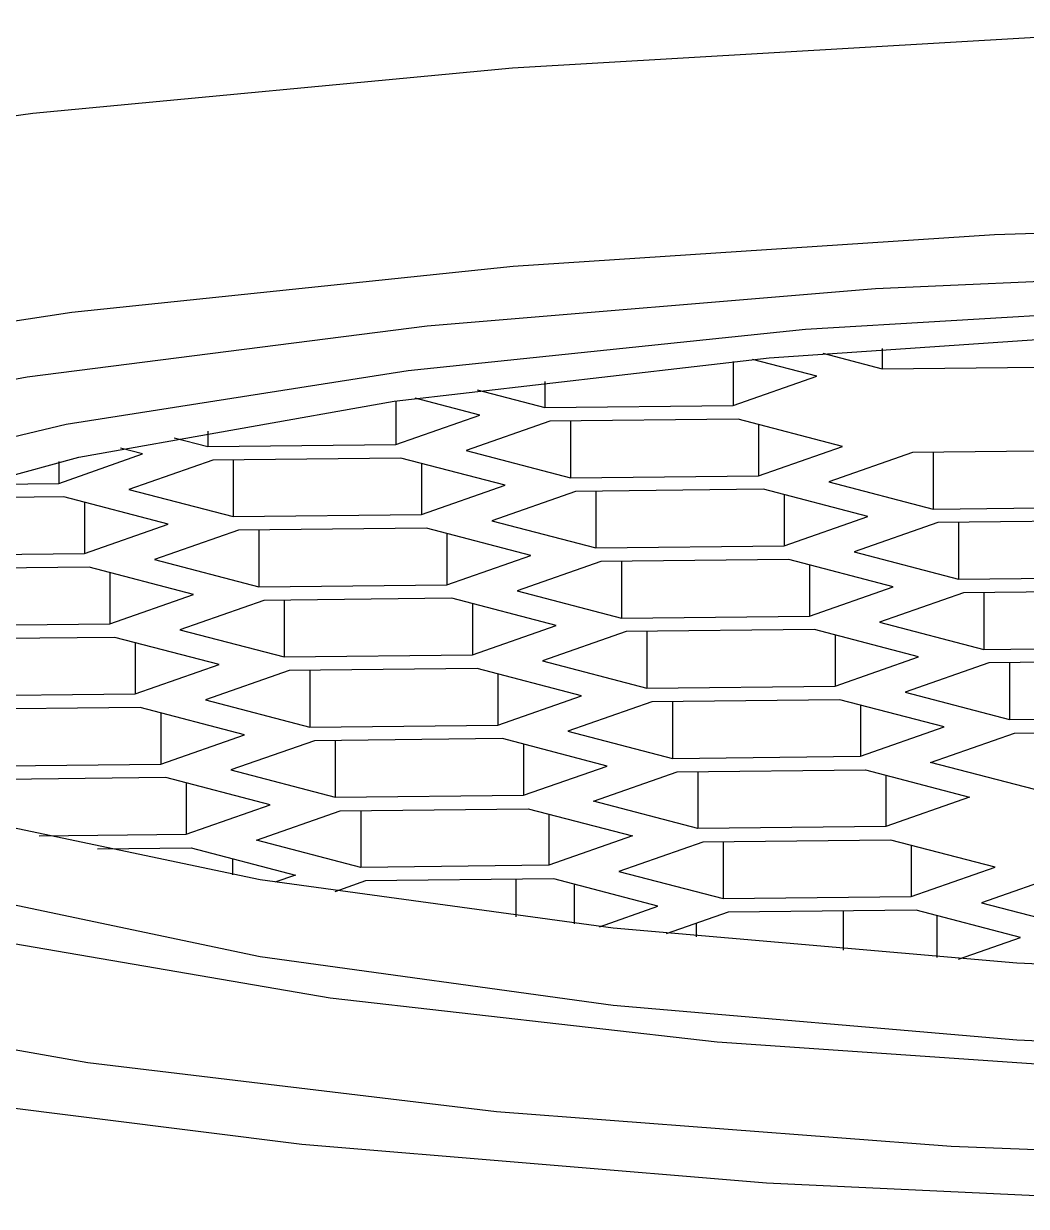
# Model space of a CAD drawing. Extents: x 14808 to 20058, y -13198 to -11680.
# Drawn here: x 19305.225 to 19306.185, y -12034.166 to -12033.034 of the extents above; entities that cross this region are included whole.
import ezdxf

# ---------------------------------------------------------------- set-up
doc = ezdxf.new("R2010")
doc.units = 0
doc.header["$LTSCALE"] = 7
doc.header["$MEASUREMENT"] = 0
doc.layers.add('Layer 5', color=7, linetype='CONTINUOUS')

# ---------------------------------------------------------------- blocks, each defined once
blk = doc.blocks.new('block 97')
at = {"layer": 'Layer 5', "color": 9, "lineweight": 25, "true_color": 0xc4c4c4}
blk.add_lwpolyline([(111.4468, 57.0019), (110.1418, 57.2857), (108.5729, 57.5262), (106.7869, 57.715), (104.8391, 57.848), (102.7886, 57.9196), (100.6974, 57.9286), (98.6296, 57.8742), (96.6473, 57.7584), (94.8104, 57.5841), (93.1761, 57.3574), (91.7932, 57.0852), (90.7032, 56.7752), (89.9404, 56.4369), (89.527, 56.0806), (89.4767, 55.7175), (89.7895, 55.3586), (90.0259, 55.2125)], dxfattribs=at)
blk = doc.blocks.new('block 99')
at = {"layer": 'Layer 5', "color": 9, "lineweight": 25, "true_color": 0xc4c4c4}
blk.add_lwpolyline([(100.4328, 57.1817), (98.4932, 57.1197), (96.6494, 56.9984), (94.9592, 56.822), (93.4785, 56.596), (92.2535, 56.3273), (91.3247, 56.0255), (90.7211, 55.6996), (90.462, 55.3599), (90.5571, 55.0175), (91.0015, 54.684), (91.7822, 54.3698), (92.8736, 54.0846), (94.2413, 53.8379), (95.8405, 53.6374), (97.6195, 53.4899), (99.5219, 53.3997)], dxfattribs=at)
blk = doc.blocks.new('block 100')
at = {"layer": 'Layer 5', "color": 9, "lineweight": 25, "true_color": 0xc4c4c4}
blk.add_lwpolyline([(99.8775, 56.995), (98.0371, 56.9123), (96.32, 56.7704), (94.789, 56.5747), (93.4978, 56.3321), (92.4953, 56.0517), (91.8152, 55.7437), (91.4845, 55.4185), (91.5134, 55.0885), (91.9021, 54.7653), (92.6359, 54.4608), (93.688, 54.1858), (95.0206, 53.9502), (96.586, 53.7628), (98.3272, 53.6305), (100.1813, 53.5575)], dxfattribs=at)
blk = doc.blocks.new('block 101')
at = {"layer": 'Layer 5', "color": 9, "lineweight": 25, "true_color": 0xc4c4c4}
blk.add_lwpolyline([(108.7403, 56.2198), (107.6158, 56.4568), (106.2399, 56.6505), (104.6675, 56.7917), (102.9636, 56.8751), (101.1976, 56.8971), (99.442, 56.8572), (97.7691, 56.7566), (96.247, 56.5995), (94.9379, 56.3928), (93.8954, 56.144), (93.1623, 55.8643), (92.866, 55.6707)], dxfattribs=at)
blk = doc.blocks.new('block 102')
at = {"layer": 'Layer 5', "color": 9, "lineweight": 25, "true_color": 0xc4c4c4}
blk.add_lwpolyline([(92.9383, 55.0285), (93.0493, 54.9548), (93.7128, 54.6702), (94.6926, 54.4139), (95.9494, 54.1976), (97.4314, 54.0294), (99.0782, 53.9164), (100.8214, 53.8634), (102.5915, 53.8723), (104.3147, 53.9426), (105.9201, 54.0722), (107.3437, 54.2547), (108.5253, 54.4842), (109.4176, 54.7495), (109.6112, 54.8294)], dxfattribs=at)
blk = doc.blocks.new('block 104')
at = {"layer": 'Layer 5', "color": 9, "lineweight": 25, "true_color": 0xc4c4c4}
for points in [[(94.5817, 54.5855), (93.7824, 54.8507), (93.3187, 55.1394), (93.2098, 55.4385), (93.4613, 55.7348), (94.0628, 56.0152), (94.9868, 56.2681), (96.1933, 56.4823), (97.6299, 56.6484), (99.2332, 56.7586)], [(100.2481, 53.9612), (98.578, 54.0356), (97.0332, 54.1686), (95.6813, 54.3546), (94.5817, 54.5855)]]:
    blk.add_lwpolyline(points, dxfattribs=at)
blk = doc.blocks.new('block 106')
at = {"layer": 'Layer 5', "color": 9, "lineweight": 25, "true_color": 0xc4c4c4}
blk.add_lwpolyline([(109.6574, 55.5239), (109.4438, 55.3179), (108.843, 55.0375), (107.919, 54.7846), (106.7125, 54.5703), (105.2759, 54.4043), (103.6726, 54.294), (101.9721, 54.2444), (100.2481, 54.2568), (98.578, 54.3312), (97.0332, 54.4642), (95.6813, 54.6502), (94.5817, 54.8811)], dxfattribs=at)
blk = doc.blocks.new('block 146')
at = {"layer": 'Layer 5', "color": 9, "lineweight": 25, "true_color": 0xc4c4c4}
blk.add_lwpolyline([(98.3554, 54.3464), (98.5924, 54.4291)], dxfattribs=at)
blk = doc.blocks.new('block 147')
at = {"layer": 'Layer 5', "color": 9, "lineweight": 25, "true_color": 0xc4c4c4}
blk.add_lwpolyline([(98.5924, 54.4291), (98.1935, 54.5338)], dxfattribs=at)
blk = doc.blocks.new('block 148')
at = {"layer": 'Layer 5', "color": 9, "lineweight": 25, "true_color": 0xc4c4c4}
blk.add_lwpolyline([(98.1935, 54.5338), (97.4728, 54.5255)], dxfattribs=at)
blk = doc.blocks.new('block 149')
at = {"layer": 'Layer 5', "color": 9, "lineweight": 25, "true_color": 0xc4c4c4}
blk.add_lwpolyline([(97.4728, 54.5255), (97.2358, 54.4428)], dxfattribs=at)
blk = doc.blocks.new('block 150')
at = {"layer": 'Layer 5', "color": 9, "lineweight": 25, "true_color": 0xc4c4c4}
blk.add_lwpolyline([(96.9801, 54.4704), (97.2041, 54.549)], dxfattribs=at)
blk = doc.blocks.new('block 151')
at = {"layer": 'Layer 5', "color": 9, "lineweight": 25, "true_color": 0xc4c4c4}
blk.add_lwpolyline([(97.2041, 54.549), (96.8051, 54.653)], dxfattribs=at)
blk = doc.blocks.new('block 152')
at = {"layer": 'Layer 5', "color": 9, "lineweight": 25, "true_color": 0xc4c4c4}
blk.add_lwpolyline([(96.8051, 54.653), (96.0844, 54.6454)], dxfattribs=at)
blk = doc.blocks.new('block 153')
at = {"layer": 'Layer 5', "color": 9, "lineweight": 25, "true_color": 0xc4c4c4}
blk.add_lwpolyline([(96.0844, 54.6454), (95.9666, 54.6041)], dxfattribs=at)
blk = doc.blocks.new('block 154')
at = {"layer": 'Layer 5', "color": 9, "lineweight": 25, "true_color": 0xc4c4c4}
blk.add_lwpolyline([(95.8157, 54.6682), (95.7371, 54.6406)], dxfattribs=at)
blk = doc.blocks.new('block 155')
at = {"layer": 'Layer 5', "color": 9, "lineweight": 25, "true_color": 0xc4c4c4}
blk.add_lwpolyline([(95.4161, 54.7729), (95.8157, 54.6682)], dxfattribs=at)
blk = doc.blocks.new('block 156')
at = {"layer": 'Layer 5', "color": 9, "lineweight": 25, "true_color": 0xc4c4c4}
blk.add_lwpolyline([(95.0578, 54.7687), (95.4161, 54.7729)], dxfattribs=at)
blk = doc.blocks.new('block 180')
at = {"layer": 'Layer 5', "color": 9, "lineweight": 25, "true_color": 0xc4c4c4}
blk.add_lwpolyline([(98.569, 55.2118), (99.289, 55.2194)], dxfattribs=at)
blk = doc.blocks.new('block 181')
at = {"layer": 'Layer 5', "color": 9, "lineweight": 25, "true_color": 0xc4c4c4}
blk.add_lwpolyline([(98.2479, 55.0995), (98.569, 55.2118)], dxfattribs=at)
blk = doc.blocks.new('block 182')
at = {"layer": 'Layer 5', "color": 9, "lineweight": 25, "true_color": 0xc4c4c4}
blk.add_lwpolyline([(98.6476, 54.9954), (98.2479, 55.0995)], dxfattribs=at)
blk = doc.blocks.new('block 183')
at = {"layer": 'Layer 5', "color": 9, "lineweight": 25, "true_color": 0xc4c4c4}
blk.add_lwpolyline([(97.4542, 54.5779), (98.1742, 54.5855)], dxfattribs=at)
blk = doc.blocks.new('block 184')
at = {"layer": 'Layer 5', "color": 9, "lineweight": 25, "true_color": 0xc4c4c4}
blk.add_lwpolyline([(98.1742, 54.5855), (98.4953, 54.6978)], dxfattribs=at)
blk = doc.blocks.new('block 185')
at = {"layer": 'Layer 5', "color": 9, "lineweight": 25, "true_color": 0xc4c4c4}
blk.add_lwpolyline([(98.4953, 54.6978), (98.0956, 54.8018)], dxfattribs=at)
blk = doc.blocks.new('block 186')
at = {"layer": 'Layer 5', "color": 9, "lineweight": 25, "true_color": 0xc4c4c4}
blk.add_lwpolyline([(98.0956, 54.8018), (97.3756, 54.7942)], dxfattribs=at)
blk = doc.blocks.new('block 187')
at = {"layer": 'Layer 5', "color": 9, "lineweight": 25, "true_color": 0xc4c4c4}
blk.add_lwpolyline([(97.3756, 54.7942), (97.0545, 54.6819)], dxfattribs=at)
blk = doc.blocks.new('block 188')
at = {"layer": 'Layer 5', "color": 9, "lineweight": 25, "true_color": 0xc4c4c4}
blk.add_lwpolyline([(97.0545, 54.6819), (97.4542, 54.5779)], dxfattribs=at)
blk = doc.blocks.new('block 189')
at = {"layer": 'Layer 5', "color": 9, "lineweight": 25, "true_color": 0xc4c4c4}
blk.add_lwpolyline([(98.764, 54.6744), (98.4429, 54.562)], dxfattribs=at)
blk = doc.blocks.new('block 190')
at = {"layer": 'Layer 5', "color": 9, "lineweight": 25, "true_color": 0xc4c4c4}
blk.add_lwpolyline([(98.4429, 54.562), (98.8425, 54.458)], dxfattribs=at)
blk = doc.blocks.new('block 373')
at = {"layer": 'Layer 5', "color": 9, "lineweight": 25, "true_color": 0xc4c4c4}
blk.add_lwpolyline([(96.9574, 54.9507), (97.2778, 55.063)], dxfattribs=at)
blk = doc.blocks.new('block 374')
at = {"layer": 'Layer 5', "color": 9, "lineweight": 25, "true_color": 0xc4c4c4}
blk.add_lwpolyline([(97.3563, 54.8459), (96.9574, 54.9507)], dxfattribs=at)
blk = doc.blocks.new('block 375')
at = {"layer": 'Layer 5', "color": 9, "lineweight": 25, "true_color": 0xc4c4c4}
blk.add_lwpolyline([(98.077, 54.8542), (97.3563, 54.8459)], dxfattribs=at)
blk = doc.blocks.new('block 376')
at = {"layer": 'Layer 5', "color": 9, "lineweight": 25, "true_color": 0xc4c4c4}
blk.add_lwpolyline([(98.3974, 54.9665), (98.077, 54.8542)], dxfattribs=at)
blk = doc.blocks.new('block 377')
at = {"layer": 'Layer 5', "color": 9, "lineweight": 25, "true_color": 0xc4c4c4}
blk.add_lwpolyline([(97.9985, 55.0705), (98.3974, 54.9665)], dxfattribs=at)
blk = doc.blocks.new('block 378')
at = {"layer": 'Layer 5', "color": 9, "lineweight": 25, "true_color": 0xc4c4c4}
blk.add_lwpolyline([(97.2778, 55.063), (97.9985, 55.0705)], dxfattribs=at)
blk = doc.blocks.new('block 390')
at = {"layer": 'Layer 5', "color": 9, "lineweight": 25, "true_color": 0xc4c4c4}
blk.add_lwpolyline([(95.6662, 54.8018), (95.9873, 54.9141)], dxfattribs=at)
blk = doc.blocks.new('block 391')
at = {"layer": 'Layer 5', "color": 9, "lineweight": 25, "true_color": 0xc4c4c4}
blk.add_lwpolyline([(96.0658, 54.6971), (95.6662, 54.8018)], dxfattribs=at)
blk = doc.blocks.new('block 392')
at = {"layer": 'Layer 5', "color": 9, "lineweight": 25, "true_color": 0xc4c4c4}
blk.add_lwpolyline([(96.7858, 54.7054), (96.0658, 54.6971)], dxfattribs=at)
blk = doc.blocks.new('block 393')
at = {"layer": 'Layer 5', "color": 9, "lineweight": 25, "true_color": 0xc4c4c4}
blk.add_lwpolyline([(97.1069, 54.8177), (96.7858, 54.7054)], dxfattribs=at)
blk = doc.blocks.new('block 394')
at = {"layer": 'Layer 5', "color": 9, "lineweight": 25, "true_color": 0xc4c4c4}
blk.add_lwpolyline([(96.7073, 54.9217), (97.1069, 54.8177)], dxfattribs=at)
blk = doc.blocks.new('block 395')
at = {"layer": 'Layer 5', "color": 9, "lineweight": 25, "true_color": 0xc4c4c4}
blk.add_lwpolyline([(95.9873, 54.9141), (96.7073, 54.9217)], dxfattribs=at)
blk = doc.blocks.new('block 399')
at = {"layer": 'Layer 5', "color": 9, "lineweight": 25, "true_color": 0xc4c4c4}
blk.add_lwpolyline([(95.3513, 56.3425), (95.4808, 56.3087)], dxfattribs=at)
blk = doc.blocks.new('block 400')
at = {"layer": 'Layer 5', "color": 9, "lineweight": 25, "true_color": 0xc4c4c4}
blk.add_lwpolyline([(95.4808, 56.3087), (96.2008, 56.317)], dxfattribs=at)
blk = doc.blocks.new('block 401')
at = {"layer": 'Layer 5', "color": 9, "lineweight": 25, "true_color": 0xc4c4c4}
blk.add_lwpolyline([(96.2008, 56.317), (96.5219, 56.4293)], dxfattribs=at)
blk = doc.blocks.new('block 402')
at = {"layer": 'Layer 5', "color": 9, "lineweight": 25, "true_color": 0xc4c4c4}
blk.add_lwpolyline([(96.5219, 56.4293), (96.2739, 56.4941)], dxfattribs=at)
blk = doc.blocks.new('block 403')
at = {"layer": 'Layer 5', "color": 9, "lineweight": 25, "true_color": 0xc4c4c4}
blk.add_lwpolyline([(94.5527, 56.164), (94.9096, 56.1681)], dxfattribs=at)
blk = doc.blocks.new('block 404')
at = {"layer": 'Layer 5', "color": 9, "lineweight": 25, "true_color": 0xc4c4c4}
blk.add_lwpolyline([(94.9096, 56.1681), (95.2307, 56.2805)], dxfattribs=at)
blk = doc.blocks.new('block 405')
at = {"layer": 'Layer 5', "color": 9, "lineweight": 25, "true_color": 0xc4c4c4}
blk.add_lwpolyline([(95.2307, 56.2805), (95.146, 56.3025)], dxfattribs=at)
blk = doc.blocks.new('block 420')
at = {"layer": 'Layer 5', "color": 9, "lineweight": 25, "true_color": 0xc4c4c4}
blk.add_lwpolyline([(96.7906, 56.4059), (96.4696, 56.2935)], dxfattribs=at)
blk = doc.blocks.new('block 421')
at = {"layer": 'Layer 5', "color": 9, "lineweight": 25, "true_color": 0xc4c4c4}
blk.add_lwpolyline([(96.4696, 56.2935), (96.8692, 56.1895)], dxfattribs=at)
blk = doc.blocks.new('block 422')
at = {"layer": 'Layer 5', "color": 9, "lineweight": 25, "true_color": 0xc4c4c4}
blk.add_lwpolyline([(96.8692, 56.1895), (97.5892, 56.1971)], dxfattribs=at)
blk = doc.blocks.new('block 423')
at = {"layer": 'Layer 5', "color": 9, "lineweight": 25, "true_color": 0xc4c4c4}
blk.add_lwpolyline([(97.5892, 56.1971), (97.9103, 56.3094)], dxfattribs=at)
blk = doc.blocks.new('block 424')
at = {"layer": 'Layer 5', "color": 9, "lineweight": 25, "true_color": 0xc4c4c4}
blk.add_lwpolyline([(97.9103, 56.3094), (97.5107, 56.4141)], dxfattribs=at)
blk = doc.blocks.new('block 425')
at = {"layer": 'Layer 5', "color": 9, "lineweight": 25, "true_color": 0xc4c4c4}
blk.add_lwpolyline([(97.5107, 56.4141), (96.7906, 56.4059)], dxfattribs=at)
blk = doc.blocks.new('block 426')
at = {"layer": 'Layer 5', "color": 9, "lineweight": 25, "true_color": 0xc4c4c4}
blk.add_lwpolyline([(95.4994, 56.257), (95.1783, 56.1447)], dxfattribs=at)
blk = doc.blocks.new('block 427')
at = {"layer": 'Layer 5', "color": 9, "lineweight": 25, "true_color": 0xc4c4c4}
blk.add_lwpolyline([(95.1783, 56.1447), (95.578, 56.0407)], dxfattribs=at)
blk = doc.blocks.new('block 428')
at = {"layer": 'Layer 5', "color": 9, "lineweight": 25, "true_color": 0xc4c4c4}
blk.add_lwpolyline([(95.578, 56.0407), (96.298, 56.0483)], dxfattribs=at)
blk = doc.blocks.new('block 429')
at = {"layer": 'Layer 5', "color": 9, "lineweight": 25, "true_color": 0xc4c4c4}
blk.add_lwpolyline([(96.298, 56.0483), (96.6191, 56.1606)], dxfattribs=at)
blk = doc.blocks.new('block 430')
at = {"layer": 'Layer 5', "color": 9, "lineweight": 25, "true_color": 0xc4c4c4}
blk.add_lwpolyline([(96.6191, 56.1606), (96.2194, 56.2646)], dxfattribs=at)
blk = doc.blocks.new('block 431')
at = {"layer": 'Layer 5', "color": 9, "lineweight": 25, "true_color": 0xc4c4c4}
blk.add_lwpolyline([(96.2194, 56.2646), (95.4994, 56.257)], dxfattribs=at)
blk = doc.blocks.new('block 433')
at = {"layer": 'Layer 5', "color": 9, "lineweight": 25, "true_color": 0xc4c4c4}
blk.add_lwpolyline([(94.2874, 55.8912), (95.0075, 55.8994)], dxfattribs=at)
blk = doc.blocks.new('block 434')
at = {"layer": 'Layer 5', "color": 9, "lineweight": 25, "true_color": 0xc4c4c4}
blk.add_lwpolyline([(95.0075, 55.8994), (95.3285, 56.0117)], dxfattribs=at)
blk = doc.blocks.new('block 435')
at = {"layer": 'Layer 5', "color": 9, "lineweight": 25, "true_color": 0xc4c4c4}
blk.add_lwpolyline([(95.3285, 56.0117), (94.9289, 56.1158)], dxfattribs=at)
blk = doc.blocks.new('block 436')
at = {"layer": 'Layer 5', "color": 9, "lineweight": 25, "true_color": 0xc4c4c4}
blk.add_lwpolyline([(94.9289, 56.1158), (94.3577, 56.1096)], dxfattribs=at)
blk = doc.blocks.new('block 453')
at = {"layer": 'Layer 5', "color": 9, "lineweight": 25, "true_color": 0xc4c4c4}
blk.add_lwpolyline([(96.8878, 56.1371), (96.5674, 56.0248)], dxfattribs=at)
blk = doc.blocks.new('block 454')
at = {"layer": 'Layer 5', "color": 9, "lineweight": 25, "true_color": 0xc4c4c4}
blk.add_lwpolyline([(96.5674, 56.0248), (96.9663, 55.9208)], dxfattribs=at)
blk = doc.blocks.new('block 455')
at = {"layer": 'Layer 5', "color": 9, "lineweight": 25, "true_color": 0xc4c4c4}
blk.add_lwpolyline([(96.9663, 55.9208), (97.6871, 55.9284)], dxfattribs=at)
blk = doc.blocks.new('block 456')
at = {"layer": 'Layer 5', "color": 9, "lineweight": 25, "true_color": 0xc4c4c4}
blk.add_lwpolyline([(97.6871, 55.9284), (98.0075, 56.0407)], dxfattribs=at)
blk = doc.blocks.new('block 457')
at = {"layer": 'Layer 5', "color": 9, "lineweight": 25, "true_color": 0xc4c4c4}
blk.add_lwpolyline([(98.0075, 56.0407), (97.6078, 56.1454)], dxfattribs=at)
blk = doc.blocks.new('block 458')
at = {"layer": 'Layer 5', "color": 9, "lineweight": 25, "true_color": 0xc4c4c4}
blk.add_lwpolyline([(97.6078, 56.1454), (96.8878, 56.1371)], dxfattribs=at)
blk = doc.blocks.new('block 459')
at = {"layer": 'Layer 5', "color": 9, "lineweight": 25, "true_color": 0xc4c4c4}
blk.add_lwpolyline([(95.5973, 55.9883), (95.2762, 55.876)], dxfattribs=at)
blk = doc.blocks.new('block 460')
at = {"layer": 'Layer 5', "color": 9, "lineweight": 25, "true_color": 0xc4c4c4}
blk.add_lwpolyline([(95.2762, 55.876), (95.6758, 55.772)], dxfattribs=at)
blk = doc.blocks.new('block 461')
at = {"layer": 'Layer 5', "color": 9, "lineweight": 25, "true_color": 0xc4c4c4}
blk.add_lwpolyline([(95.6758, 55.772), (96.3958, 55.7795)], dxfattribs=at)
blk = doc.blocks.new('block 462')
at = {"layer": 'Layer 5', "color": 9, "lineweight": 25, "true_color": 0xc4c4c4}
blk.add_lwpolyline([(96.3958, 55.7795), (96.7169, 55.8919)], dxfattribs=at)
blk = doc.blocks.new('block 463')
at = {"layer": 'Layer 5', "color": 9, "lineweight": 25, "true_color": 0xc4c4c4}
blk.add_lwpolyline([(96.7169, 55.8919), (96.3173, 55.9959)], dxfattribs=at)
blk = doc.blocks.new('block 464')
at = {"layer": 'Layer 5', "color": 9, "lineweight": 25, "true_color": 0xc4c4c4}
blk.add_lwpolyline([(96.3173, 55.9959), (95.5973, 55.9883)], dxfattribs=at)
blk = doc.blocks.new('block 467')
at = {"layer": 'Layer 5', "color": 9, "lineweight": 25, "true_color": 0xc4c4c4}
blk.add_lwpolyline([(94.3846, 55.6224), (95.1046, 55.6307)], dxfattribs=at)
blk = doc.blocks.new('block 468')
at = {"layer": 'Layer 5', "color": 9, "lineweight": 25, "true_color": 0xc4c4c4}
blk.add_lwpolyline([(95.1046, 55.6307), (95.4257, 55.743)], dxfattribs=at)
blk = doc.blocks.new('block 469')
at = {"layer": 'Layer 5', "color": 9, "lineweight": 25, "true_color": 0xc4c4c4}
blk.add_lwpolyline([(95.4257, 55.743), (95.0261, 55.8471)], dxfattribs=at)
blk = doc.blocks.new('block 470')
at = {"layer": 'Layer 5', "color": 9, "lineweight": 25, "true_color": 0xc4c4c4}
blk.add_lwpolyline([(95.0261, 55.8471), (94.306, 55.8395)], dxfattribs=at)
blk = doc.blocks.new('block 499')
at = {"layer": 'Layer 5', "color": 9, "lineweight": 25, "true_color": 0xc4c4c4}
blk.add_lwpolyline([(98.2762, 56.0179), (97.9558, 55.9056)], dxfattribs=at)
blk = doc.blocks.new('block 500')
at = {"layer": 'Layer 5', "color": 9, "lineweight": 25, "true_color": 0xc4c4c4}
blk.add_lwpolyline([(97.9558, 55.9056), (98.3547, 55.8009)], dxfattribs=at)
blk = doc.blocks.new('block 501')
at = {"layer": 'Layer 5', "color": 9, "lineweight": 25, "true_color": 0xc4c4c4}
blk.add_lwpolyline([(98.3547, 55.8009), (99.0754, 55.8092)], dxfattribs=at)
blk = doc.blocks.new('block 504')
at = {"layer": 'Layer 5', "color": 9, "lineweight": 25, "true_color": 0xc4c4c4}
blk.add_lwpolyline([(98.9969, 56.0255), (98.2762, 56.0179)], dxfattribs=at)
blk = doc.blocks.new('block 505')
at = {"layer": 'Layer 5', "color": 9, "lineweight": 25, "true_color": 0xc4c4c4}
blk.add_lwpolyline([(96.9856, 55.8684), (96.6646, 55.7561)], dxfattribs=at)
blk = doc.blocks.new('block 506')
at = {"layer": 'Layer 5', "color": 9, "lineweight": 25, "true_color": 0xc4c4c4}
blk.add_lwpolyline([(96.6646, 55.7561), (97.0642, 55.6521)], dxfattribs=at)
blk = doc.blocks.new('block 507')
at = {"layer": 'Layer 5', "color": 9, "lineweight": 25, "true_color": 0xc4c4c4}
blk.add_lwpolyline([(97.0642, 55.6521), (97.7842, 55.6597)], dxfattribs=at)
blk = doc.blocks.new('block 508')
at = {"layer": 'Layer 5', "color": 9, "lineweight": 25, "true_color": 0xc4c4c4}
blk.add_lwpolyline([(97.7842, 55.6597), (98.1053, 55.772)], dxfattribs=at)
blk = doc.blocks.new('block 509')
at = {"layer": 'Layer 5', "color": 9, "lineweight": 25, "true_color": 0xc4c4c4}
blk.add_lwpolyline([(98.1053, 55.772), (97.7057, 55.8767)], dxfattribs=at)
blk = doc.blocks.new('block 510')
at = {"layer": 'Layer 5', "color": 9, "lineweight": 25, "true_color": 0xc4c4c4}
blk.add_lwpolyline([(97.7057, 55.8767), (96.9856, 55.8684)], dxfattribs=at)
blk = doc.blocks.new('block 511')
at = {"layer": 'Layer 5', "color": 9, "lineweight": 25, "true_color": 0xc4c4c4}
blk.add_lwpolyline([(95.6944, 55.7196), (95.3733, 55.6073)], dxfattribs=at)
blk = doc.blocks.new('block 512')
at = {"layer": 'Layer 5', "color": 9, "lineweight": 25, "true_color": 0xc4c4c4}
blk.add_lwpolyline([(95.3733, 55.6073), (95.773, 55.5032)], dxfattribs=at)
blk = doc.blocks.new('block 513')
at = {"layer": 'Layer 5', "color": 9, "lineweight": 25, "true_color": 0xc4c4c4}
blk.add_lwpolyline([(95.773, 55.5032), (96.4937, 55.5108)], dxfattribs=at)
blk = doc.blocks.new('block 514')
at = {"layer": 'Layer 5', "color": 9, "lineweight": 25, "true_color": 0xc4c4c4}
blk.add_lwpolyline([(96.4937, 55.5108), (96.8141, 55.6231)], dxfattribs=at)
blk = doc.blocks.new('block 515')
at = {"layer": 'Layer 5', "color": 9, "lineweight": 25, "true_color": 0xc4c4c4}
blk.add_lwpolyline([(96.8141, 55.6231), (96.4144, 55.7279)], dxfattribs=at)
blk = doc.blocks.new('block 516')
at = {"layer": 'Layer 5', "color": 9, "lineweight": 25, "true_color": 0xc4c4c4}
blk.add_lwpolyline([(96.4144, 55.7279), (95.6944, 55.7196)], dxfattribs=at)
blk = doc.blocks.new('block 519')
at = {"layer": 'Layer 5', "color": 9, "lineweight": 25, "true_color": 0xc4c4c4}
blk.add_lwpolyline([(94.4824, 55.3544), (95.2025, 55.362)], dxfattribs=at)
blk = doc.blocks.new('block 520')
at = {"layer": 'Layer 5', "color": 9, "lineweight": 25, "true_color": 0xc4c4c4}
blk.add_lwpolyline([(95.2025, 55.362), (95.5235, 55.4743)], dxfattribs=at)
blk = doc.blocks.new('block 521')
at = {"layer": 'Layer 5', "color": 9, "lineweight": 25, "true_color": 0xc4c4c4}
blk.add_lwpolyline([(95.5235, 55.4743), (95.1239, 55.5783)], dxfattribs=at)
blk = doc.blocks.new('block 522')
at = {"layer": 'Layer 5', "color": 9, "lineweight": 25, "true_color": 0xc4c4c4}
blk.add_lwpolyline([(95.1239, 55.5783), (94.4039, 55.5708)], dxfattribs=at)
blk = doc.blocks.new('block 557')
at = {"layer": 'Layer 5', "color": 9, "lineweight": 25, "true_color": 0xc4c4c4}
blk.add_lwpolyline([(98.374, 55.7492), (98.0529, 55.6369)], dxfattribs=at)
blk = doc.blocks.new('block 558')
at = {"layer": 'Layer 5', "color": 9, "lineweight": 25, "true_color": 0xc4c4c4}
blk.add_lwpolyline([(98.0529, 55.6369), (98.4526, 55.5322)], dxfattribs=at)
blk = doc.blocks.new('block 559')
at = {"layer": 'Layer 5', "color": 9, "lineweight": 25, "true_color": 0xc4c4c4}
blk.add_lwpolyline([(98.4526, 55.5322), (99.1726, 55.5405)], dxfattribs=at)
blk = doc.blocks.new('block 562')
at = {"layer": 'Layer 5', "color": 9, "lineweight": 25, "true_color": 0xc4c4c4}
blk.add_lwpolyline([(99.094, 55.7568), (98.374, 55.7492)], dxfattribs=at)
blk = doc.blocks.new('block 563')
at = {"layer": 'Layer 5', "color": 9, "lineweight": 25, "true_color": 0xc4c4c4}
blk.add_lwpolyline([(97.0828, 55.6004), (96.7624, 55.4881)], dxfattribs=at)
blk = doc.blocks.new('block 564')
at = {"layer": 'Layer 5', "color": 9, "lineweight": 25, "true_color": 0xc4c4c4}
blk.add_lwpolyline([(96.7624, 55.4881), (97.1613, 55.3834)], dxfattribs=at)
blk = doc.blocks.new('block 565')
at = {"layer": 'Layer 5', "color": 9, "lineweight": 25, "true_color": 0xc4c4c4}
blk.add_lwpolyline([(97.1613, 55.3834), (97.8821, 55.3916)], dxfattribs=at)
blk = doc.blocks.new('block 566')
at = {"layer": 'Layer 5', "color": 9, "lineweight": 25, "true_color": 0xc4c4c4}
blk.add_lwpolyline([(97.8821, 55.3916), (98.2024, 55.5039)], dxfattribs=at)
blk = doc.blocks.new('block 567')
at = {"layer": 'Layer 5', "color": 9, "lineweight": 25, "true_color": 0xc4c4c4}
blk.add_lwpolyline([(98.2024, 55.5039), (97.8035, 55.608)], dxfattribs=at)
blk = doc.blocks.new('block 568')
at = {"layer": 'Layer 5', "color": 9, "lineweight": 25, "true_color": 0xc4c4c4}
blk.add_lwpolyline([(97.8035, 55.608), (97.0828, 55.6004)], dxfattribs=at)
blk = doc.blocks.new('block 569')
at = {"layer": 'Layer 5', "color": 9, "lineweight": 25, "true_color": 0xc4c4c4}
blk.add_lwpolyline([(95.7923, 55.4509), (95.4712, 55.3386)], dxfattribs=at)
blk = doc.blocks.new('block 570')
at = {"layer": 'Layer 5', "color": 9, "lineweight": 25, "true_color": 0xc4c4c4}
blk.add_lwpolyline([(95.4712, 55.3386), (95.8708, 55.2345)], dxfattribs=at)
blk = doc.blocks.new('block 571')
at = {"layer": 'Layer 5', "color": 9, "lineweight": 25, "true_color": 0xc4c4c4}
blk.add_lwpolyline([(95.8708, 55.2345), (96.5908, 55.2421)], dxfattribs=at)
blk = doc.blocks.new('block 572')
at = {"layer": 'Layer 5', "color": 9, "lineweight": 25, "true_color": 0xc4c4c4}
blk.add_lwpolyline([(96.5908, 55.2421), (96.9119, 55.3544)], dxfattribs=at)
blk = doc.blocks.new('block 573')
at = {"layer": 'Layer 5', "color": 9, "lineweight": 25, "true_color": 0xc4c4c4}
blk.add_lwpolyline([(96.9119, 55.3544), (96.5123, 55.4591)], dxfattribs=at)
blk = doc.blocks.new('block 574')
at = {"layer": 'Layer 5', "color": 9, "lineweight": 25, "true_color": 0xc4c4c4}
blk.add_lwpolyline([(96.5123, 55.4591), (95.7923, 55.4509)], dxfattribs=at)
blk = doc.blocks.new('block 577')
at = {"layer": 'Layer 5', "color": 9, "lineweight": 25, "true_color": 0xc4c4c4}
blk.add_lwpolyline([(94.5796, 55.0857), (95.3003, 55.0933)], dxfattribs=at)
blk = doc.blocks.new('block 578')
at = {"layer": 'Layer 5', "color": 9, "lineweight": 25, "true_color": 0xc4c4c4}
blk.add_lwpolyline([(95.3003, 55.0933), (95.6207, 55.2056)], dxfattribs=at)
blk = doc.blocks.new('block 579')
at = {"layer": 'Layer 5', "color": 9, "lineweight": 25, "true_color": 0xc4c4c4}
blk.add_lwpolyline([(95.6207, 55.2056), (95.2211, 55.3103)], dxfattribs=at)
blk = doc.blocks.new('block 580')
at = {"layer": 'Layer 5', "color": 9, "lineweight": 25, "true_color": 0xc4c4c4}
blk.add_lwpolyline([(95.2211, 55.3103), (94.501, 55.3021)], dxfattribs=at)
blk = doc.blocks.new('block 587')
at = {"layer": 'Layer 5', "color": 9, "lineweight": 25, "true_color": 0xc4c4c4}
blk.add_lwpolyline([(97.8125, 56.5781), (97.5665, 56.6422)], dxfattribs=at)
blk = doc.blocks.new('block 588')
at = {"layer": 'Layer 5', "color": 9, "lineweight": 25, "true_color": 0xc4c4c4}
blk.add_lwpolyline([(96.5116, 56.5257), (96.7714, 56.4582)], dxfattribs=at)
blk = doc.blocks.new('block 589')
at = {"layer": 'Layer 5', "color": 9, "lineweight": 25, "true_color": 0xc4c4c4}
blk.add_lwpolyline([(96.7714, 56.4582), (97.4921, 56.4658)], dxfattribs=at)
blk = doc.blocks.new('block 590')
at = {"layer": 'Layer 5', "color": 9, "lineweight": 25, "true_color": 0xc4c4c4}
blk.add_lwpolyline([(97.4921, 56.4658), (97.8125, 56.5781)], dxfattribs=at)
blk = doc.blocks.new('block 597')
at = {"layer": 'Layer 5', "color": 9, "lineweight": 25, "true_color": 0xc4c4c4}
blk.add_lwpolyline([(97.8359, 56.6663), (98.0626, 56.6071)], dxfattribs=at)
blk = doc.blocks.new('block 598')
at = {"layer": 'Layer 5', "color": 9, "lineweight": 25, "true_color": 0xc4c4c4}
blk.add_lwpolyline([(98.0626, 56.6071), (98.7826, 56.6146)], dxfattribs=at)
blk = doc.blocks.new('block 613')
at = {"layer": 'Layer 5', "color": 9, "lineweight": 25, "true_color": 0xc4c4c4}
blk.add_lwpolyline([(98.899, 56.2942), (98.179, 56.286)], dxfattribs=at)
blk = doc.blocks.new('block 614')
at = {"layer": 'Layer 5', "color": 9, "lineweight": 25, "true_color": 0xc4c4c4}
blk.add_lwpolyline([(98.179, 56.286), (97.8579, 56.1743)], dxfattribs=at)
blk = doc.blocks.new('block 615')
at = {"layer": 'Layer 5', "color": 9, "lineweight": 25, "true_color": 0xc4c4c4}
blk.add_lwpolyline([(97.8579, 56.1743), (98.2576, 56.0696)], dxfattribs=at)
blk = doc.blocks.new('block 616')
at = {"layer": 'Layer 5', "color": 9, "lineweight": 25, "true_color": 0xc4c4c4}
blk.add_lwpolyline([(98.2576, 56.0696), (98.9776, 56.0779)], dxfattribs=at)
blk = doc.blocks.new('block 631')
at = {"layer": 'Layer 5', "color": 9, "lineweight": 25, "true_color": 0xc4c4c4}
blk.add_lwpolyline([(98.4712, 55.4805), (98.1508, 55.3682)], dxfattribs=at)
blk = doc.blocks.new('block 632')
at = {"layer": 'Layer 5', "color": 9, "lineweight": 25, "true_color": 0xc4c4c4}
blk.add_lwpolyline([(98.1508, 55.3682), (98.5497, 55.2635)], dxfattribs=at)
blk = doc.blocks.new('block 633')
at = {"layer": 'Layer 5', "color": 9, "lineweight": 25, "true_color": 0xc4c4c4}
blk.add_lwpolyline([(98.5497, 55.2635), (99.2704, 55.2717)], dxfattribs=at)
blk = doc.blocks.new('block 636')
at = {"layer": 'Layer 5', "color": 9, "lineweight": 25, "true_color": 0xc4c4c4}
blk.add_lwpolyline([(99.1919, 55.4881), (98.4712, 55.4805)], dxfattribs=at)
blk = doc.blocks.new('block 637')
at = {"layer": 'Layer 5', "color": 9, "lineweight": 25, "true_color": 0xc4c4c4}
blk.add_lwpolyline([(97.1806, 55.3317), (96.8595, 55.2194)], dxfattribs=at)
blk = doc.blocks.new('block 638')
at = {"layer": 'Layer 5', "color": 9, "lineweight": 25, "true_color": 0xc4c4c4}
blk.add_lwpolyline([(96.8595, 55.2194), (97.2592, 55.1146)], dxfattribs=at)
blk = doc.blocks.new('block 639')
at = {"layer": 'Layer 5', "color": 9, "lineweight": 25, "true_color": 0xc4c4c4}
blk.add_lwpolyline([(97.2592, 55.1146), (97.9792, 55.1229)], dxfattribs=at)
blk = doc.blocks.new('block 640')
at = {"layer": 'Layer 5', "color": 9, "lineweight": 25, "true_color": 0xc4c4c4}
blk.add_lwpolyline([(97.9792, 55.1229), (98.3003, 55.2352)], dxfattribs=at)
blk = doc.blocks.new('block 641')
at = {"layer": 'Layer 5', "color": 9, "lineweight": 25, "true_color": 0xc4c4c4}
blk.add_lwpolyline([(98.3003, 55.2352), (97.9007, 55.3393)], dxfattribs=at)
blk = doc.blocks.new('block 642')
at = {"layer": 'Layer 5', "color": 9, "lineweight": 25, "true_color": 0xc4c4c4}
blk.add_lwpolyline([(97.9007, 55.3393), (97.1806, 55.3317)], dxfattribs=at)
blk = doc.blocks.new('block 643')
at = {"layer": 'Layer 5', "color": 9, "lineweight": 25, "true_color": 0xc4c4c4}
blk.add_lwpolyline([(95.8894, 55.1822), (95.569, 55.0705)], dxfattribs=at)
blk = doc.blocks.new('block 644')
at = {"layer": 'Layer 5', "color": 9, "lineweight": 25, "true_color": 0xc4c4c4}
blk.add_lwpolyline([(95.569, 55.0705), (95.968, 54.9658)], dxfattribs=at)
blk = doc.blocks.new('block 645')
at = {"layer": 'Layer 5', "color": 9, "lineweight": 25, "true_color": 0xc4c4c4}
blk.add_lwpolyline([(95.968, 54.9658), (96.6887, 54.9741)], dxfattribs=at)
blk = doc.blocks.new('block 646')
at = {"layer": 'Layer 5', "color": 9, "lineweight": 25, "true_color": 0xc4c4c4}
blk.add_lwpolyline([(96.6887, 54.9741), (97.0091, 55.0857)], dxfattribs=at)
blk = doc.blocks.new('block 647')
at = {"layer": 'Layer 5', "color": 9, "lineweight": 25, "true_color": 0xc4c4c4}
blk.add_lwpolyline([(97.0091, 55.0857), (96.6094, 55.1904)], dxfattribs=at)
blk = doc.blocks.new('block 648')
at = {"layer": 'Layer 5', "color": 9, "lineweight": 25, "true_color": 0xc4c4c4}
blk.add_lwpolyline([(96.6094, 55.1904), (95.8894, 55.1822)], dxfattribs=at)
blk = doc.blocks.new('block 650')
at = {"layer": 'Layer 5', "color": 9, "lineweight": 25, "true_color": 0xc4c4c4}
blk.add_lwpolyline([(94.8345, 54.8184), (95.3975, 54.8246)], dxfattribs=at)
blk = doc.blocks.new('block 651')
at = {"layer": 'Layer 5', "color": 9, "lineweight": 25, "true_color": 0xc4c4c4}
blk.add_lwpolyline([(95.3975, 54.8246), (95.7185, 54.9369)], dxfattribs=at)
blk = doc.blocks.new('block 652')
at = {"layer": 'Layer 5', "color": 9, "lineweight": 25, "true_color": 0xc4c4c4}
blk.add_lwpolyline([(95.7185, 54.9369), (95.3189, 55.0416)], dxfattribs=at)
blk = doc.blocks.new('block 653')
at = {"layer": 'Layer 5', "color": 9, "lineweight": 25, "true_color": 0xc4c4c4}
blk.add_lwpolyline([(95.3189, 55.0416), (94.5989, 55.0333)], dxfattribs=at)
blk = doc.blocks.new('block 665')
at = {"layer": 'Layer 5', "color": 9, "lineweight": 25, "true_color": 0xc4c4c4}
blk.add_lwpolyline([(98.0626, 56.6849), (98.0626, 56.6071)], dxfattribs=at)
blk = doc.blocks.new('block 672')
at = {"layer": 'Layer 5', "color": 9, "lineweight": 25, "true_color": 0xc4c4c4}
blk.add_lwpolyline([(97.4921, 56.6353), (97.4921, 56.4658)], dxfattribs=at)
blk = doc.blocks.new('block 673')
at = {"layer": 'Layer 5', "color": 9, "lineweight": 25, "true_color": 0xc4c4c4}
blk.add_lwpolyline([(96.7714, 56.5581), (96.7714, 56.4582)], dxfattribs=at)
blk = doc.blocks.new('block 680')
at = {"layer": 'Layer 5', "color": 9, "lineweight": 25, "true_color": 0xc4c4c4}
blk.add_lwpolyline([(96.2008, 56.4837), (96.2008, 56.317)], dxfattribs=at)
blk = doc.blocks.new('block 681')
at = {"layer": 'Layer 5', "color": 9, "lineweight": 25, "true_color": 0xc4c4c4}
blk.add_lwpolyline([(95.4808, 56.3673), (95.4808, 56.3087)], dxfattribs=at)
blk = doc.blocks.new('block 689')
at = {"layer": 'Layer 5', "color": 9, "lineweight": 25, "true_color": 0xc4c4c4}
blk.add_lwpolyline([(97.5892, 56.3935), (97.5892, 56.1971)], dxfattribs=at)
blk = doc.blocks.new('block 690')
at = {"layer": 'Layer 5', "color": 9, "lineweight": 25, "true_color": 0xc4c4c4}
blk.add_lwpolyline([(96.8692, 56.4065), (96.8692, 56.1895)], dxfattribs=at)
blk = doc.blocks.new('block 691')
at = {"layer": 'Layer 5', "color": 9, "lineweight": 25, "true_color": 0xc4c4c4}
blk.add_lwpolyline([(94.9096, 56.2515), (94.9096, 56.1681)], dxfattribs=at)
blk = doc.blocks.new('block 699')
at = {"layer": 'Layer 5', "color": 9, "lineweight": 25, "true_color": 0xc4c4c4}
blk.add_lwpolyline([(98.2576, 56.2873), (98.2576, 56.0696)], dxfattribs=at)
blk = doc.blocks.new('block 700')
at = {"layer": 'Layer 5', "color": 9, "lineweight": 25, "true_color": 0xc4c4c4}
blk.add_lwpolyline([(96.298, 56.2446), (96.298, 56.0483)], dxfattribs=at)
blk = doc.blocks.new('block 702')
at = {"layer": 'Layer 5', "color": 9, "lineweight": 25, "true_color": 0xc4c4c4}
blk.add_lwpolyline([(95.578, 56.2577), (95.578, 56.0407)], dxfattribs=at)
blk = doc.blocks.new('block 710')
at = {"layer": 'Layer 5', "color": 9, "lineweight": 25, "true_color": 0xc4c4c4}
blk.add_lwpolyline([(97.6871, 56.1247), (97.6871, 55.9284)], dxfattribs=at)
blk = doc.blocks.new('block 711')
at = {"layer": 'Layer 5', "color": 9, "lineweight": 25, "true_color": 0xc4c4c4}
blk.add_lwpolyline([(96.9663, 56.1385), (96.9663, 55.9208)], dxfattribs=at)
blk = doc.blocks.new('block 713')
at = {"layer": 'Layer 5', "color": 9, "lineweight": 25, "true_color": 0xc4c4c4}
blk.add_lwpolyline([(95.0075, 56.0951), (95.0075, 55.8994)], dxfattribs=at)
blk = doc.blocks.new('block 722')
at = {"layer": 'Layer 5', "color": 9, "lineweight": 25, "true_color": 0xc4c4c4}
blk.add_lwpolyline([(98.3547, 56.0186), (98.3547, 55.8009)], dxfattribs=at)
blk = doc.blocks.new('block 723')
at = {"layer": 'Layer 5', "color": 9, "lineweight": 25, "true_color": 0xc4c4c4}
blk.add_lwpolyline([(96.3958, 55.9759), (96.3958, 55.7795)], dxfattribs=at)
blk = doc.blocks.new('block 725')
at = {"layer": 'Layer 5', "color": 9, "lineweight": 25, "true_color": 0xc4c4c4}
blk.add_lwpolyline([(95.6758, 55.989), (95.6758, 55.772)], dxfattribs=at)
blk = doc.blocks.new('block 734')
at = {"layer": 'Layer 5', "color": 9, "lineweight": 25, "true_color": 0xc4c4c4}
blk.add_lwpolyline([(97.7842, 55.856), (97.7842, 55.6597)], dxfattribs=at)
blk = doc.blocks.new('block 735')
at = {"layer": 'Layer 5', "color": 9, "lineweight": 25, "true_color": 0xc4c4c4}
blk.add_lwpolyline([(97.0642, 55.8698), (97.0642, 55.6521)], dxfattribs=at)
blk = doc.blocks.new('block 737')
at = {"layer": 'Layer 5', "color": 9, "lineweight": 25, "true_color": 0xc4c4c4}
blk.add_lwpolyline([(95.1046, 55.8264), (95.1046, 55.6307)], dxfattribs=at)
blk = doc.blocks.new('block 742')
at = {"layer": 'Layer 5', "color": 9, "lineweight": 25, "true_color": 0xc4c4c4}
blk.add_lwpolyline([(98.4526, 55.7499), (98.4526, 55.5322)], dxfattribs=at)
blk = doc.blocks.new('block 743')
at = {"layer": 'Layer 5', "color": 9, "lineweight": 25, "true_color": 0xc4c4c4}
blk.add_lwpolyline([(96.4937, 55.7072), (96.4937, 55.5108)], dxfattribs=at)
blk = doc.blocks.new('block 745')
at = {"layer": 'Layer 5', "color": 9, "lineweight": 25, "true_color": 0xc4c4c4}
blk.add_lwpolyline([(95.773, 55.7203), (95.773, 55.5032)], dxfattribs=at)
blk = doc.blocks.new('block 754')
at = {"layer": 'Layer 5', "color": 9, "lineweight": 25, "true_color": 0xc4c4c4}
blk.add_lwpolyline([(97.8821, 55.5873), (97.8821, 55.3916)], dxfattribs=at)
blk = doc.blocks.new('block 755')
at = {"layer": 'Layer 5', "color": 9, "lineweight": 25, "true_color": 0xc4c4c4}
blk.add_lwpolyline([(97.1613, 55.6011), (97.1613, 55.3834)], dxfattribs=at)
blk = doc.blocks.new('block 757')
at = {"layer": 'Layer 5', "color": 9, "lineweight": 25, "true_color": 0xc4c4c4}
blk.add_lwpolyline([(95.2025, 55.5584), (95.2025, 55.362)], dxfattribs=at)
blk = doc.blocks.new('block 766')
at = {"layer": 'Layer 5', "color": 9, "lineweight": 25, "true_color": 0xc4c4c4}
blk.add_lwpolyline([(98.5497, 55.4812), (98.5497, 55.2635)], dxfattribs=at)
blk = doc.blocks.new('block 767')
at = {"layer": 'Layer 5', "color": 9, "lineweight": 25, "true_color": 0xc4c4c4}
blk.add_lwpolyline([(96.5908, 55.4385), (96.5908, 55.2421)], dxfattribs=at)
blk = doc.blocks.new('block 769')
at = {"layer": 'Layer 5', "color": 9, "lineweight": 25, "true_color": 0xc4c4c4}
blk.add_lwpolyline([(95.8708, 55.4523), (95.8708, 55.2345)], dxfattribs=at)
blk = doc.blocks.new('block 778')
at = {"layer": 'Layer 5', "color": 9, "lineweight": 25, "true_color": 0xc4c4c4}
blk.add_lwpolyline([(97.9792, 55.3186), (97.9792, 55.1229)], dxfattribs=at)
blk = doc.blocks.new('block 779')
at = {"layer": 'Layer 5', "color": 9, "lineweight": 25, "true_color": 0xc4c4c4}
blk.add_lwpolyline([(97.2592, 55.3324), (97.2592, 55.1146)], dxfattribs=at)
blk = doc.blocks.new('block 781')
at = {"layer": 'Layer 5', "color": 9, "lineweight": 25, "true_color": 0xc4c4c4}
blk.add_lwpolyline([(95.3003, 55.2896), (95.3003, 55.0933)], dxfattribs=at)
blk = doc.blocks.new('block 792')
at = {"layer": 'Layer 5', "color": 9, "lineweight": 25, "true_color": 0xc4c4c4}
blk.add_lwpolyline([(96.6887, 55.1698), (96.6887, 54.9741)], dxfattribs=at)
blk = doc.blocks.new('block 794')
at = {"layer": 'Layer 5', "color": 9, "lineweight": 25, "true_color": 0xc4c4c4}
blk.add_lwpolyline([(95.968, 55.1835), (95.968, 54.9658)], dxfattribs=at)
blk = doc.blocks.new('block 803')
at = {"layer": 'Layer 5', "color": 9, "lineweight": 25, "true_color": 0xc4c4c4}
blk.add_lwpolyline([(98.077, 55.0499), (98.077, 54.8542)], dxfattribs=at)
blk = doc.blocks.new('block 804')
at = {"layer": 'Layer 5', "color": 9, "lineweight": 25, "true_color": 0xc4c4c4}
blk.add_lwpolyline([(97.3563, 55.0637), (97.3563, 54.8459)], dxfattribs=at)
blk = doc.blocks.new('block 806')
at = {"layer": 'Layer 5', "color": 9, "lineweight": 25, "true_color": 0xc4c4c4}
blk.add_lwpolyline([(95.3975, 55.0209), (95.3975, 54.8246)], dxfattribs=at)
blk = doc.blocks.new('block 814')
at = {"layer": 'Layer 5', "color": 9, "lineweight": 25, "true_color": 0xc4c4c4}
blk.add_lwpolyline([(96.7858, 54.901), (96.7858, 54.7054)], dxfattribs=at)
blk = doc.blocks.new('block 815')
at = {"layer": 'Layer 5', "color": 9, "lineweight": 25, "true_color": 0xc4c4c4}
blk.add_lwpolyline([(96.0658, 54.9148), (96.0658, 54.6971)], dxfattribs=at)
blk = doc.blocks.new('block 817')
at = {"layer": 'Layer 5', "color": 9, "lineweight": 25, "true_color": 0xc4c4c4}
blk.add_lwpolyline([(98.1742, 54.7818), (98.1742, 54.5855)], dxfattribs=at)
blk = doc.blocks.new('block 824')
at = {"layer": 'Layer 5', "color": 9, "lineweight": 25, "true_color": 0xc4c4c4}
blk.add_lwpolyline([(97.4542, 54.7949), (97.4542, 54.5779)], dxfattribs=at)
blk = doc.blocks.new('block 825')
at = {"layer": 'Layer 5', "color": 9, "lineweight": 25, "true_color": 0xc4c4c4}
blk.add_lwpolyline([(95.5745, 54.7315), (95.5745, 54.6688)], dxfattribs=at)
blk = doc.blocks.new('block 834')
at = {"layer": 'Layer 5', "color": 9, "lineweight": 25, "true_color": 0xc4c4c4}
blk.add_lwpolyline([(96.8837, 54.6323), (96.8837, 54.4814)], dxfattribs=at)
blk = doc.blocks.new('block 840')
at = {"layer": 'Layer 5', "color": 9, "lineweight": 25, "true_color": 0xc4c4c4}
blk.add_lwpolyline([(96.6597, 54.6516), (96.6597, 54.5083)], dxfattribs=at)
blk = doc.blocks.new('block 842')
at = {"layer": 'Layer 5', "color": 9, "lineweight": 25, "true_color": 0xc4c4c4}
blk.add_lwpolyline([(98.272, 54.5131), (98.272, 54.3519)], dxfattribs=at)
blk = doc.blocks.new('block 844')
at = {"layer": 'Layer 5', "color": 9, "lineweight": 25, "true_color": 0xc4c4c4}
blk.add_lwpolyline([(97.3508, 54.4828), (97.3508, 54.4311)], dxfattribs=at)
blk = doc.blocks.new('block 846')
at = {"layer": 'Layer 5', "color": 9, "lineweight": 25, "true_color": 0xc4c4c4}
blk.add_lwpolyline([(97.9137, 54.5303), (97.9137, 54.3801)], dxfattribs=at)
blk = doc.blocks.new('block 2')
at = {"layer": 'Layer 5'}
for name in ['block 97', 'block 99', 'block 100', 'block 101', 'block 104', 'block 597', 'block 665', 'block 672', 'block 587', 'block 598', 'block 590', 'block 588', 'block 673', 'block 680', 'block 402', 'block 589', 'block 401', 'block 420', 'block 425', 'block 690', 'block 424', 'block 689', 'block 399', 'block 681', 'block 405', 'block 400', 'block 423', 'block 404', 'block 691', 'block 426', 'block 431', 'block 702', 'block 430', 'block 421', 'block 614', 'block 613', 'block 699', 'block 700', 'block 403', 'block 429', 'block 422', 'block 615', 'block 436', 'block 435', 'block 427', 'block 453', 'block 458', 'block 711', 'block 457', 'block 710', 'block 713', 'block 616', 'block 428', 'block 454', 'block 456', 'block 504', 'block 434', 'block 459', 'block 464', 'block 725', 'block 463', 'block 499', 'block 722', 'block 723', 'block 433', 'block 462', 'block 455', 'block 500', 'block 470', 'block 469', 'block 460', 'block 505', 'block 510', 'block 735', 'block 509', 'block 734', 'block 737', 'block 501', 'block 461', 'block 506', 'block 508', 'block 562', 'block 468', 'block 511', 'block 516', 'block 745', 'block 515', 'block 743', 'block 557', 'block 742', 'block 467', 'block 514', 'block 507', 'block 558', 'block 522', 'block 521', 'block 512', 'block 563', 'block 568', 'block 755', 'block 567', 'block 754', 'block 757', 'block 559', 'block 106', 'block 513', 'block 564', 'block 566', 'block 631', 'block 636', 'block 766', 'block 520', 'block 569', 'block 574', 'block 769', 'block 573', 'block 767', 'block 565', 'block 519', 'block 572', 'block 632', 'block 580', 'block 579', 'block 570', 'block 637', 'block 642', 'block 779', 'block 641', 'block 778', 'block 781', 'block 633', 'block 571', 'block 638', 'block 640', 'block 181', 'block 180', 'block 578', 'block 643', 'block 648', 'block 794', 'block 647', 'block 792', 'block 639', 'block 577', 'block 646', 'block 182', 'block 102', 'block 653', 'block 652', 'block 644', 'block 373', 'block 378', 'block 804', 'block 377', 'block 803', 'block 806', 'block 651', 'block 645', 'block 374', 'block 376', 'block 390', 'block 395', 'block 815', 'block 394', 'block 814', 'block 375', 'block 650', 'block 391', 'block 393', 'block 186', 'block 185', 'block 156', 'block 155', 'block 187', 'block 824', 'block 817', 'block 825', 'block 154', 'block 392', 'block 188', 'block 184', 'block 189', 'block 153', 'block 152', 'block 840', 'block 151', 'block 834', 'block 183', 'block 150', 'block 148', 'block 846', 'block 147', 'block 190', 'block 149', 'block 842', 'block 844', 'block 146']:
    blk.add_blockref(name, (0, 0), dxfattribs=at)

msp = doc.modelspace()

# ---------------------------------------------------------------- block references
at = {"layer": 'Layer 5', "xscale": 0.25, "yscale": 0.25, "zscale": 0.25}
msp.add_blockref('block 2', (19281.5309, -12047.5156), dxfattribs=at)

doc.saveas('drawing.dxf')
